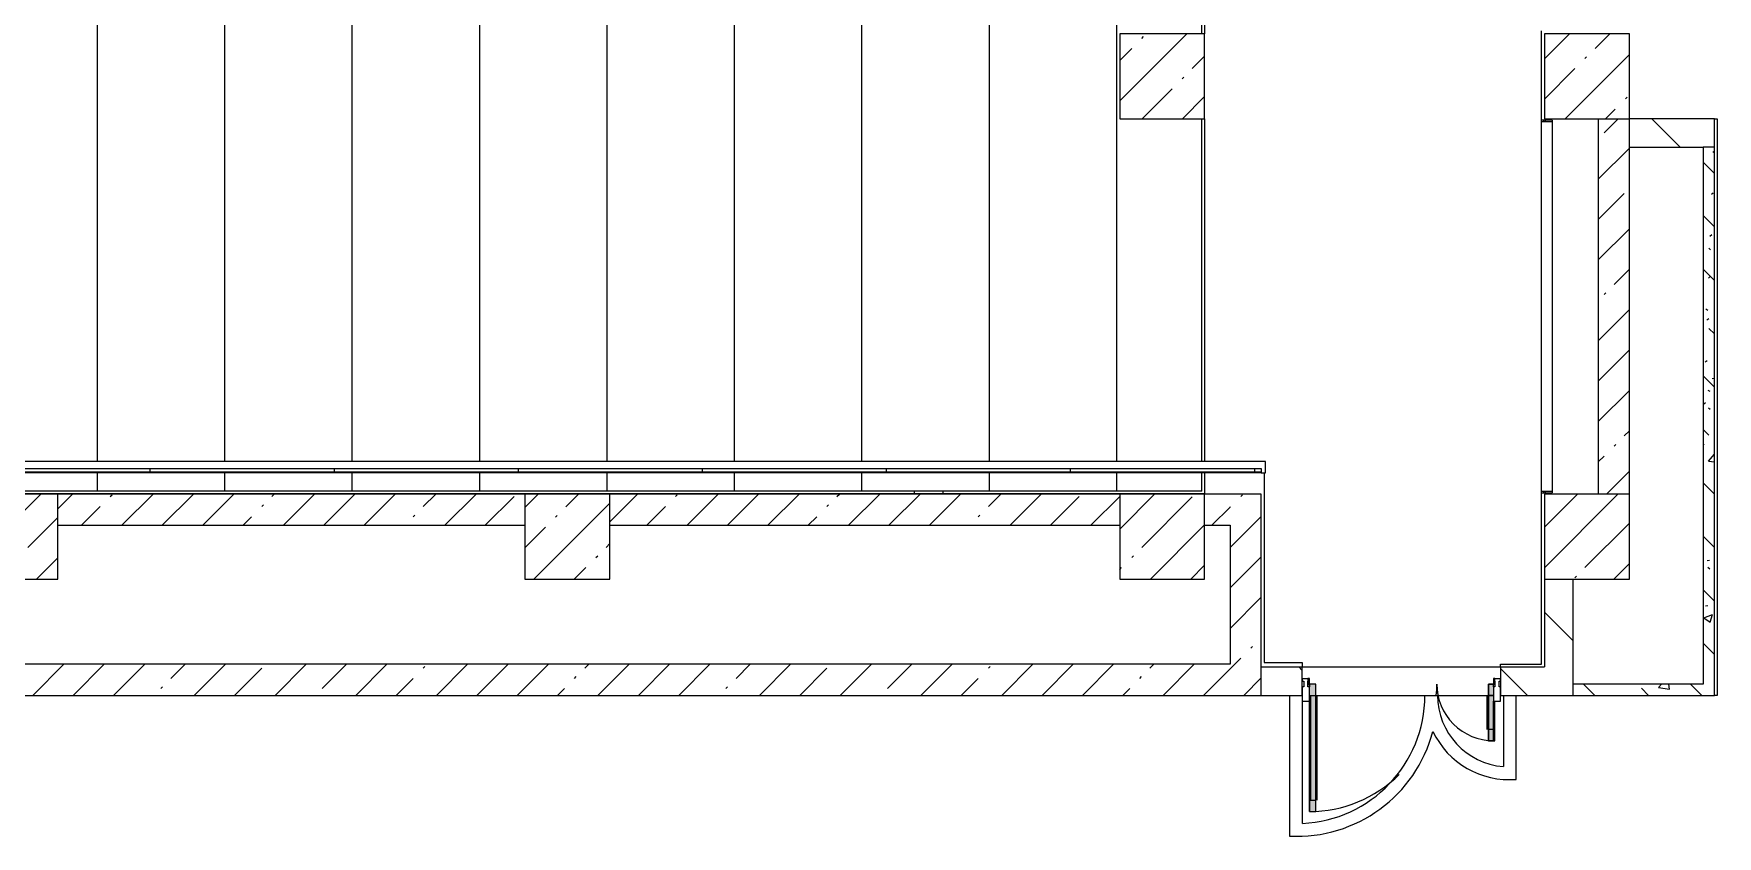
# Model space of a CAD drawing. Header units: millimetres. Extents: x 34897 to 231692, y -8553 to 29000.
# Drawn here: x 127022 to 138913, y 12785 to 18450 of the extents above; entities that cross this region are included whole.
import ezdxf

# ---------------------------------------------------------------- set-up
doc = ezdxf.new("R2010")
doc.units = ezdxf.units.MM
doc.linetypes.add('200_ШТРИХ__ш1_п0_6_', pattern=[800, 500, -300])
for name, color, linetype, lineweight, true_color in [('A-DETL-GENF-3', 7, 'Continuous', 5, 0xe2e2e2), ('A-DETL-GENF-4', 7, 'Continuous', 5, 0xaaaaaa), ('A-DOOR-1', 7, 'Continuous', 5, 0xaaaaaa), ('A-FLOR-1', 7, 'Continuous', 5, 0xaaaaaa), ('A-WALL-PATT-1', 7, 'Continuous', 5, 0x787878), ('I-WALL-6', 7, 'Continuous', 5, 0x787878)]:
    doc.layers.add(name, color=color, linetype=linetype, lineweight=lineweight, true_color=true_color)
for name, color, linetype, lineweight in [('A-DETL-MBND-1', 7, '200_ШТРИХ__ш1_п0_6_', 9), ('A-GLAZ-CWMG-2', 7, 'Continuous', 5), ('A-WALL', 7, 'Continuous', 9), ('A-WALL-3', 7, 'Continuous', 5), ('I-WALL-4', 7, 'Continuous', 5), ('S-COLS-3', 7, 'Continuous', 5), ('S-STRS-2', 7, 'Continuous', 5)]:
    doc.layers.add(name, color=color, linetype=linetype, lineweight=lineweight)
pattern_1 = [(45, (104681.5, 0), (-285.123, 285.123), []), (45, (104966.64, 0), (-285.123, 285.123), [504.031, -100.806, 16.764, -84.042])]
pattern_2 = [(135, (104681.5, 0), (-353.5534, -353.5534), [])]
pattern_3 = [(135, (104681.5, 0), (-377.171, -377.171), [533.4, -88.9, 17.78, -88.9]), (135, (104681.5, 376.94), (-377.171, -377.171), []), (50, (104681.5, 0), (637.6445, -55.7866), [66.675, -733.425]), (355, (104681.5, 0), (-123.349, 668.699), [53.34, -586.74]), (100.451, (104734.65, -4.65), (514.299, 612.908), [56.665, -623.315]), (46.184, (104681.5, 177.8), (948.776, -147.15), [100.012, -1100.137]), (96.636, (104760.6, 165.5), (830.91, 865.997), [84.998, -934.973]), (351.184, (104681.5, 177.8), (830.918, 865.988), [80.01, -880.11]), (21, (104770.4, 133.35), (530.6506, -357.928), [66.675, -733.425]), (326, (104770.4, 133.35), (216.308, 644.658), [53.34, -586.74]), (71.451, (104814.64, 103.5), (746.96, 286.724), [56.665, -623.315]), (37.5, (104681.52, 0), (10.8105, 295.9426), [16.764, -562.864, 16.764, -578.866, -588.962]), (37.5, (104681.52, 0), (10.8105, 295.9426), [-1175.258, 16.764, -572.198]), (7.5, (104681.52, 0), (233.8692, 350.6318), [16.764, -322.834, 16.764, -549.529, -224.472]), (7.5, (104681.52, 0), (233.8692, 350.6318), [-905.891, 16.764, -207.708]), (327.5, (104483.27, 0), (474.5678, -20.0513), [16.764, -205.486, 16.764, -676.656, -920.115]), (327.5, (104483.27, 0), (474.5678, -20.0513), [-915.67, 16.764, -903.351]), (317.5, (104394.37, 0), (518.452, 88.9934), [16.764, -272.161, 16.764, -443.738, -653.415]), (317.5, (104394.37, 0), (518.452, 88.9934), [-749.427, 16.764, -636.651])]

# ---------------------------------------------------------------- blocks, each defined once
blk = doc.blocks.new('BSC_Колонна _Прямоугольная - 600х600-V63-2_10_2_птичка')
at = {"layer": 'S-COLS-3'}
h = blk.add_hatch(dxfattribs=at)
h.set_pattern_fill('FP_99', color=256, style=0, pattern_type=2)
h.set_pattern_definition([(45, (-26110, -14900), (-285.123, 285.123), []), (45, (-25824.88, -14900), (-285.123, 285.123), [504.031, -100.806, 16.764, -84.042])])
h.paths.add_polyline_path([(-300, -300), (300, -300), (300, 300), (-300, 300)])
for p, q in [((300, 300), (-300, 300)), ((-300, 300), (-300, -300)), ((300, -300), (300, 300)), ((-300, -300), (300, -300))]:
    blk.add_line(p, q, dxfattribs=at)
blk = doc.blocks.new('BSC_Колонна _Прямоугольная - 600х600-V96-2_10_2_птичка')
at = {"layer": 'S-COLS-3'}
h = blk.add_hatch(dxfattribs=at)
h.set_pattern_fill('FP_136', color=256, style=0, pattern_type=2)
h.set_pattern_definition([(45, (-33310, -18150), (-285.123, 285.123), []), (45, (-33024.88, -18150), (-285.123, 285.123), [504.031, -100.806, 16.764, -84.042])])
h.paths.add_polyline_path([(-300, -300), (300, -300), (300, 300), (-300, 300), (-300, 12)])
for p, q in [((300, 300), (-300, 300)), ((-300, 300), (-300, -300)), ((300, -300), (300, 300)), ((-300, -300), (300, -300))]:
    blk.add_line(p, q, dxfattribs=at)
blk = doc.blocks.new('BSC_Колонна _Прямоугольная - 600х600-V106-2_10_2_птичка')
at = {"layer": 'S-COLS-3'}
h = blk.add_hatch(dxfattribs=at)
h.set_pattern_fill('FP_140', color=256, style=0, pattern_type=2)
h.set_pattern_definition([(45, (-33310, -14900), (-285.123, 285.123), []), (45, (-33024.88, -14900), (-285.123, 285.123), [504.031, -100.806, 16.764, -84.042])])
h.paths.add_polyline_path([(-300, -300), (300, -300), (300, 300), (-300, 300), (-300, -208)])
for p, q in [((300, 300), (-300, 300)), ((-300, 300), (-300, -300)), ((300, -300), (300, 300)), ((-300, -300), (300, -300))]:
    blk.add_line(p, q, dxfattribs=at)
blk = doc.blocks.new('BSC_Колонна _Прямоугольная - 600х600-V117-2_10_2_птичка')
at = {"layer": 'S-COLS-3'}
h = blk.add_hatch(dxfattribs=at)
h.set_pattern_fill('FP_150', color=256, style=0, pattern_type=2)
h.set_pattern_definition([(45, (-30310, -14900), (-285.123, 285.123), []), (45, (-30024.88, -14900), (-285.123, 285.123), [504.031, -100.806, 16.764, -84.042])])
h.paths.add_polyline_path([(-300, -300), (300, -300), (300, 300), (-300, 300)])
for p, q in [((300, 300), (-300, 300)), ((-300, 300), (-300, -300)), ((300, -300), (300, 300)), ((-300, -300), (300, -300))]:
    blk.add_line(p, q, dxfattribs=at)
blk = doc.blocks.new('BSC_Колонна _Прямоугольная - 600х600-V149-2_10_2_птичка')
at = {"layer": 'S-COLS-3'}
h = blk.add_hatch(dxfattribs=at)
h.set_pattern_fill('FP_179', color=256, style=0, pattern_type=2)
h.set_pattern_definition([(45, (-22210, -14900), (-285.123, 285.123), []), (45, (-21924.88, -14900), (-285.123, 285.123), [504.031, -100.806, 16.764, -84.042])])
h.paths.add_polyline_path([(-300, -300), (300, -300), (300, 300), (-300, 300)])
for p, q in [((300, 300), (-300, 300)), ((-300, 300), (-300, -300)), ((300, -300), (300, 300)), ((-300, -300), (300, -300))]:
    blk.add_line(p, q, dxfattribs=at)
blk = doc.blocks.new('Прямоугольный импост - Импост структурный с накладкой - 160мм Темный-32479175-2_10_2_птичка')
at = {"layer": 'A-GLAZ-CWMG-2'}
for p, q in [((-50, 40), (-50, 140)), ((-50, 140), (0, 140)), ((0, 140), (0, 40)), ((-40, 40), (-50, 40)), ((-50, -17), (-50, 0)), ((-50, 0), (-40, 0)), ((-40, 0), (-40, 40)), ((-10, 40), (-10, 0)), ((0, 40), (-10, 40)), ((-10, 0), (0, 0)), ((0, 0), (0, -17)), ((0, -17), (-50, -17))]:
    blk.add_line(p, q, dxfattribs=at)
blk = doc.blocks.new('Дверь_Витражная_остекление_ - Д-39_л_ Актовый-32481803-2_10_2_птичка')
at = {"layer": 'A-DETL-GENF-3'}
for points in [[(605, 920), (605, 20), (650, 20), (650, 920)], [(-660, 420), (-660, 140), (-650, 140), (-650, 40), (-660, 40), (-660, 20), (-615, 20), (-615, 420)]]:
    blk.add_hatch(color=256, dxfattribs=at).paths.add_polyline_path(points)
at = {"layer": 'A-DETL-GENF-4'}
for p, q in [((596, 840), (596, 100)), ((650, 920), (605, 920)), ((605, 920), (605, 20)), ((650, 920), (605, 920)), ((605, 920), (605, 20)), ((650, 840), (605, 840)), ((640, 840), (640, 100)), ((650, 920), (650, 140)), ((650, 140), (650, 920)), ((-660, 420), (-615, 420)), ((-660, 420), (-660, 140)), ((-615, 420), (-660, 420)), ((-660, 420), (-660, 140)), ((-615, 420), (-615, 20)), ((-615, 20), (-615, 420)), ((-660, 340), (-615, 340)), ((-650, 340), (-650, 140)), ((-606, 340), (-606, 100)), ((-650, 100), (-615, 100)), ((-615, 20), (-650, 20)), ((-650, 20), (-615, 20)), ((650, 100), (605, 100)), ((605, 20), (650, 20)), ((605, 20), (650, 20)), ((650, 40), (650, 20)), ((650, 20), (650, 40))]:
    blk.add_line(p, q, dxfattribs=at)
at = {"layer": 'A-DOOR-1'}
for p, q in [((650, 920), (650, 140)), ((-650, 420), (-650, 140)), ((-650, 20), (-660, 20)), ((-660, 20), (-660, -20)), ((-650, 40), (-650, 20)), ((-650, -20), (-650, 20)), ((650, 40), (650, 20)), ((660, 20), (650, 20)), ((650, 20), (650, -20)), ((660, -20), (660, 20)), ((-660, -20), (-650, -20)), ((650, -20), (660, -20))]:
    blk.add_line(p, q, dxfattribs=at)
for centre, radius, start, end in [((650, 20), 900, 90, 134.8292), ((-650, 20), 400, 360, 90), ((650, 20), 900, 174.8223, 180)]:
    blk.add_arc(centre, radius, start, end, dxfattribs=at)
blk = doc.blocks.new('Прямоугольный импост - Импост структурный с накладкой - 160мм Темный-32479277-2_10_2_птичка')
at = {"layer": 'A-GLAZ-CWMG-2'}
for p, q in [((0, 140), (-50, 140)), ((-50, 140), (-50, 40)), ((0, 40), (0, 140)), ((-50, 40), (-40, 40)), ((-40, 0), (-50, 0)), ((-50, 0), (-50, -17)), ((-40, 40), (-40, 0)), ((-10, 0), (-10, 40)), ((-10, 40), (0, 40)), ((0, 0), (-10, 0)), ((0, -17), (0, 0)), ((-50, -17), (0, -17))]:
    blk.add_line(p, q, dxfattribs=at)
blk = doc.blocks.new('Перекрытия 2 - Перекрытия 4-32990152-2_10_2_птичка')
at = {"layer": 'S-STRS-2'}
for p, q in [((21910, 19180), (22510, 19180)), ((21910, 19180), (21910, 15411)), ((22810, 19180), (23410, 19180)), ((22810, 15411), (22810, 19180)), ((23710, 19180), (24310, 19180)), ((23710, 15411), (23710, 19180)), ((24610, 19180), (25210, 19180)), ((24610, 15411), (24610, 19180)), ((25510, 19180), (26110, 19180)), ((25510, 15411), (25510, 19180)), ((26410, 19180), (27010, 19180)), ((26410, 15411), (26410, 19180)), ((27310, 19180), (27910, 19180)), ((27310, 15411), (27310, 19180)), ((28210, 19180), (28810, 19180)), ((28210, 15411), (28210, 19180)), ((29110, 19180), (29710, 19180)), ((29110, 15411), (29110, 19180)), ((30010, 19180), (30610, 19180)), ((30010, 15411), (30010, 19180)), ((30610, 18430), (30610, 19180)), ((30610, 15411), (30610, 17830)), ((21910, 15330), (21910, 15200)), ((22810, 15200), (22810, 15330)), ((23710, 15200), (23710, 15330)), ((24610, 15200), (24610, 15330)), ((25510, 15200), (25510, 15330)), ((26410, 15200), (26410, 15330)), ((27310, 15200), (27310, 15330)), ((28210, 15200), (28210, 15330)), ((29110, 15200), (29110, 15330)), ((30010, 15200), (30010, 15330)), ((30610, 15200), (30610, 15330)), ((22810, 15200), (21910, 15200)), ((23710, 15200), (22810, 15200)), ((24610, 15200), (23710, 15200)), ((25510, 15200), (24610, 15200)), ((26410, 15200), (25510, 15200)), ((27310, 15200), (26410, 15200)), ((28210, 15200), (27310, 15200)), ((29110, 15200), (28210, 15200)), ((30010, 15200), (29110, 15200)), ((30610, 15200), (30010, 15200))]:
    blk.add_line(p, q, dxfattribs=at)
blk = doc.blocks.new('Стены наклон_ амфитеатр - Стены наклон_ амфитеатр-32992696-2_10_2_птичка')
at = {"layer": 'A-WALL-PATT-1'}
h = blk.add_hatch(dxfattribs=at)
h.set_pattern_fill('FP_211', color=256, style=0, pattern_type=2)
h.set_pattern_definition([(0, (26444.5, 15393.4), (0, 246.1), []), (90, (26444.5, 15393.4), (-1300, 8e-14), [])])
h.paths.add_polyline_path([(31010, 15354), (31010, 15381), (21879, 15381), (21879, 15354), (30993, 15354)])
at = {"layer": 'A-WALL-3'}
for p, q in [((31041, 15431), (21879, 15431)), ((21879, 15431), (21879, 15381)), ((21879, 15381), (31010, 15381)), ((21879, 15354), (21879, 15381)), ((21879, 15350), (21879, 15354)), ((31010, 15354), (21879, 15354)), ((31010, 15350), (21879, 15350)), ((31010, 15381), (31010, 15350)), ((31010, 15350), (31041, 15350)), ((31041, 15350), (31041, 15431))]:
    blk.add_line(p, q, dxfattribs=at)
blk = doc.blocks.new('BSC_Колонна _Прямоугольная - 600х600-V213-2_10_2_птичка')
at = {"layer": 'S-COLS-3'}
h = blk.add_hatch(dxfattribs=at)
h.set_pattern_fill('FP_212', color=256, style=0, pattern_type=2)
h.set_pattern_definition([(45, (-30310, -18150), (-285.123, 285.123), []), (45, (-30024.88, -18150), (-285.123, 285.123), [504.031, -100.806, 16.764, -84.042])])
h.paths.add_polyline_path([(-300, -300), (300, -300), (300, 300), (-300, 300)])
for p, q in [((300, 300), (-300, 300)), ((-300, 300), (-300, -300)), ((300, -300), (300, 300)), ((-300, -300), (300, -300))]:
    blk.add_line(p, q, dxfattribs=at)

msp = doc.modelspace()

# ---------------------------------------------------------------- hatches: boundary and pattern name
at = {"layer": 'I-WALL-4'}
h = msp.add_hatch(dxfattribs=at)
h.set_pattern_fill('FP_101', color=256, style=0, pattern_type=2)
h.set_pattern_definition(pattern_1)
h.paths.add_polyline_path([(138273.4, 15200), (138291.5, 15200), (138291.5, 17850), (138071.5, 17850), (138071.5, 15200)])
h = msp.add_hatch(dxfattribs=at)
h.set_pattern_fill('FP_104', color=256, style=0, pattern_type=2)
h.set_pattern_definition(pattern_2)
h.paths.add_polyline_path([(138811.5, 17650), (138891.5, 17650), (138891.5, 17850), (138291.5, 17850), (138291.5, 17650), (138784.1, 17650)])
h = msp.add_hatch(dxfattribs=at)
h.set_pattern_fill('FP_101', color=256, style=0, pattern_type=2)
h.set_pattern_definition(pattern_1)
h.paths.add_polyline_path([(135291.5, 14980), (135471.5, 14980), (135471.5, 15200), (135291.5, 15196.3)])
h.paths.add_polyline_path([(131363.9, 14980), (134691.5, 14980), (134691.5, 15200), (131091.5, 15200), (131091.5, 14980)])
h.paths.add_polyline_path([(120551.5, 14980), (122791.8, 14980), (122791.8, 15200), (119001.5, 15200), (119001.5, 14980), (120351.5, 14980)])
h.paths.add_polyline_path([(130491.5, 14980), (130491.5, 15200), (127191.5, 15200), (127191.5, 14980), (127653.8, 14980)])
h.paths.add_polyline_path([(123391.8, 14980), (126591.5, 14980), (126591.5, 15200), (123391.8, 15200)])
h = msp.add_hatch(dxfattribs=at)
h.set_pattern_fill('FP_101', color=256, style=0, pattern_type=2)
h.set_pattern_definition(pattern_1)
h.paths.add_polyline_path([(135471.5, 13780), (135691.5, 13780), (135691.5, 15200), (135471.5, 15200), (135471.5, 14000)])
h = msp.add_hatch(dxfattribs=at)
h.set_pattern_fill('FP_104', color=256, style=0, pattern_type=2)
h.set_pattern_definition(pattern_2)
h.paths.add_polyline_path([(137856.5, 13780), (137891.5, 13780), (137891.5, 14600), (137691.5, 14600), (137691.5, 13780)])
h = msp.add_hatch(dxfattribs=at)
h.set_pattern_fill('FP_101', color=256, style=0, pattern_type=2)
h.set_pattern_definition(pattern_1)
h.paths.add_polyline_path([(135074, 13780), (135471.5, 13780), (135471.5, 14000), (124891.5, 14000), (124891.5, 13780), (131363.9, 13780)])
h = msp.add_hatch(dxfattribs=at)
h.set_pattern_fill('FP_104', color=256, style=0, pattern_type=2)
h.set_pattern_definition(pattern_2)
h.paths.add_polyline_path([(137691.5, 13780), (137691.5, 13980), (137381.5, 13980), (137381.5, 13780)])
h.paths.add_polyline_path([(135691.5, 13780), (135981.5, 13780), (135981.5, 13980), (135691.5, 13980)])
at = {"layer": 'I-WALL-6'}
h = msp.add_hatch(dxfattribs=at)
h.set_pattern_fill('FP_114', color=256, style=0, pattern_type=2)
h.set_pattern_definition(pattern_3)
h.paths.add_polyline_path([(138891.5, 13780), (138891.5, 17650), (138811.5, 17650), (138811.5, 13780)])
h = msp.add_hatch(dxfattribs=at)
h.set_pattern_fill('FP_114', color=256, style=0, pattern_type=2)
h.set_pattern_definition(pattern_3)
h.paths.add_polyline_path([(137891.5, 13780), (138811.5, 13780), (138811.5, 13860), (137891.5, 13860)])

# ---------------------------------------------------------------- linework, layer by layer
at = {"layer": 'A-DETL-MBND-1'}
for p, q in [((133241.5, 15203), (133241.5, 15220)), ((133441.5, 15220), (133441.5, 15203))]:
    msp.add_line(p, q, dxfattribs=at)
at = {"layer": 'A-FLOR-1'}
for p, q in [((135291.5, 20590), (135291.5, 18450)), ((137671.5, 17840), (137671.5, 18470)), ((135291.5, 17850), (135291.5, 15430.8)), ((138891.5, 17850), (138912.5, 17850)), ((138912.5, 17850), (138912.5, 13780)), ((135291.5, 15350), (135291.5, 15200)), ((135711.5, 15350), (135711.5, 14011)), ((135291.5, 15203.4), (118991.6, 15203.4)), ((137671.5, 14000), (137671.5, 15210)), ((135711.5, 14011), (135981.5, 14011)), ((135981.5, 14011), (135981.5, 13980)), ((137381.5, 13980), (137381.5, 14000)), ((137381.5, 14000), (137671.5, 14000)), ((135891.8, 13780), (135891.8, 12786.3)), ((135981.8, 12875.9), (135981.8, 13740)), ((136031.5, 13780), (137331.5, 13780)), ((137401.8, 13780), (137401.8, 13276.6)), ((137491.8, 13187.1), (137491.8, 13780)), ((138912.5, 13780), (138891.5, 13780))]:
    msp.add_line(p, q, dxfattribs=at)
for centre, radius, start, end in [((135941.8, 13780), 905, 272.53324, 0), ((137441.8, 13780), 505, 180, 265.45696), ((135941.8, 13780), 995, 267.1196, 345.20242), ((137441.8, 13780), 595, 205.28402, 274.82046)]:
    msp.add_arc(centre, radius, start, end, dxfattribs=at)
at = {"layer": 'A-WALL'}
for p, q in [((137684, 17840), (137684, 17830)), ((137696.5, 17840), (137696.5, 17830)), ((138291.5, 17650), (138291.5, 17850)), ((138891.5, 17650), (138811.5, 17650)), ((137684, 15220), (137684, 15210)), ((137696.5, 15220), (137696.5, 15210)), ((135691.5, 13780), (135691.5, 13980))]:
    msp.add_line(p, q, dxfattribs=at)
at = {"layer": 'I-WALL-4'}
for p, q in [((137746.5, 17840), (137671.5, 17840)), ((137671.5, 15210), (137671.5, 17840)), ((137746.5, 17840), (137746.5, 15210)), ((138071.5, 17850), (138071.5, 15200)), ((138891.5, 17850), (138291.5, 17850)), ((138891.5, 13780), (138891.5, 17850)), ((137671.5, 17830), (137746.5, 17830)), ((138291.5, 15200), (138291.5, 17650)), ((138291.5, 17650), (138811.5, 17650)), ((138811.5, 17650), (138811.5, 13860)), ((130491.5, 15200), (127191.5, 15200)), ((134691.5, 15200), (131091.5, 15200)), ((135691.5, 15200), (135291.5, 15200)), ((135691.5, 13980), (135691.5, 15200)), ((137671.5, 15220), (137746.5, 15220)), ((137671.5, 15210), (137746.5, 15210)), ((127191.5, 14980), (130491.5, 14980)), ((131091.5, 14980), (134691.5, 14980)), ((135291.5, 14980), (135471.5, 14980)), ((135471.5, 14980), (135471.5, 14000)), ((137691.5, 14600), (137691.5, 13980)), ((137891.5, 14600), (137891.5, 13780)), ((135471.5, 14000), (124891.5, 14000)), ((135691.5, 13980), (137691.5, 13980)), ((135981.5, 13780), (135981.5, 13980)), ((137381.5, 13980), (137381.5, 13780)), ((138811.5, 13860), (137891.5, 13860)), ((124891.5, 13780), (135981.5, 13780)), ((137381.5, 13780), (138891.5, 13780))]:
    msp.add_line(p, q, dxfattribs=at)

# ---------------------------------------------------------------- block references
at = {"layer": 'A-DOOR-1', "rotation": 180}
msp.add_blockref('Дверь_Витражная_остекление_ - Д-39_л_ Актовый-32481803-2_10_2_птичка', (136681.5, 13880), dxfattribs=at)
at = {"layer": 'A-GLAZ-CWMG-2', "rotation": 180}
msp.add_blockref('Прямоугольный импост - Импост структурный с накладкой - 160мм Темный-32479277-2_10_2_птичка', (135981.5, 13880), dxfattribs=at)
at = {"layer": 'A-GLAZ-CWMG-2', "extrusion": (0, 0, -1), "rotation": 180}
msp.add_blockref('Прямоугольный импост - Импост структурный с накладкой - 160мм Темный-32479175-2_10_2_птичка', (-137381.5, 13880), dxfattribs=at)
at = {"layer": 'A-WALL-3'}
msp.add_blockref('Стены наклон_ амфитеатр - Стены наклон_ амфитеатр-32992696-2_10_2_птичка', (104681.5, 0), dxfattribs=at)
at = {"layer": 'S-COLS-3'}
for name, p in [('BSC_Колонна _Прямоугольная - 600х600-V213-2_10_2_птичка', (134991.5, 18150)), ('BSC_Колонна _Прямоугольная - 600х600-V96-2_10_2_птичка', (137991.5, 18150)), ('BSC_Колонна _Прямоугольная - 600х600-V149-2_10_2_птичка', (126891.5, 14900)), ('BSC_Колонна _Прямоугольная - 600х600-V63-2_10_2_птичка', (130791.5, 14900)), ('BSC_Колонна _Прямоугольная - 600х600-V117-2_10_2_птичка', (134991.5, 14900)), ('BSC_Колонна _Прямоугольная - 600х600-V106-2_10_2_птичка', (137991.5, 14900))]:
    msp.add_blockref(name, p, dxfattribs=at)
at = {"layer": 'S-STRS-2'}
msp.add_blockref('Перекрытия 2 - Перекрытия 4-32990152-2_10_2_птичка', (104661.5, 20), dxfattribs=at)

doc.saveas('drawing.dxf')
